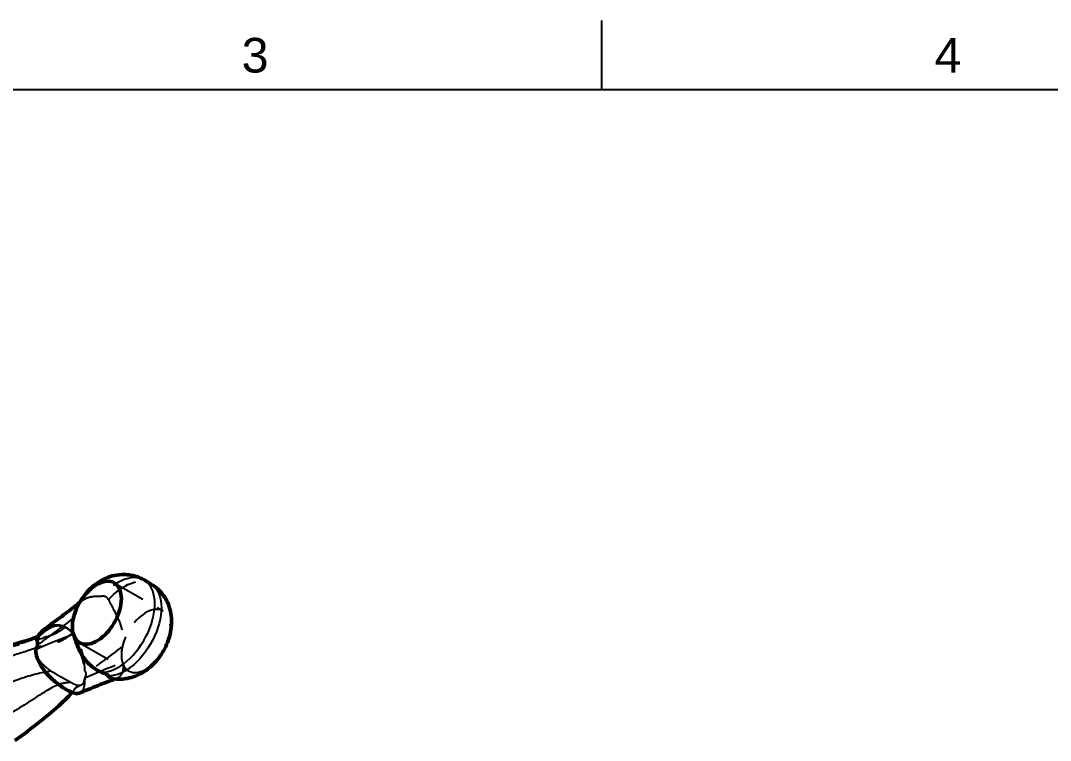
# Model space of a CAD drawing. Header units: millimetres. Extents: x 0 to 420, y 0 to 297.
# Drawn here: x 123.1 to 197.4, y 240 to 292 of the extents above; entities that cross this region are included whole.
import ezdxf
from ezdxf.enums import TextEntityAlignment as Align

# ---------------------------------------------------------------- set-up
doc = ezdxf.new("R2010")
doc.units = ezdxf.units.MM
doc.header["$LTSCALE"] = 0.75
doc.linetypes.add('HIDDEN2', pattern=[4.7625, 3.175, -1.5875])
for name, color, linetype, lineweight in [('BORDER', 7, 'Continuous', 25), ('Hidden', 7, 'HIDDEN2', 25), ('Hidden Narrow', 7, 'HIDDEN2', 25), ('Visible', 7, 'Continuous', 50), ('Visible Narrow', 7, 'Continuous', 25)]:
    doc.layers.add(name, color=color, linetype=linetype, lineweight=lineweight)
doc.styles.add('FusionTitle', font='arial.ttf')

# ---------------------------------------------------------------- blocks, each defined once
blk = doc.blocks.new('ISO_A3_SHEET')
at = {"layer": 'BORDER'}
for p, q in [((165, 292), (165, 287)), ((410, 287), (20, 287))]:
    blk.add_line(p, q, dxfattribs=at)
at = {"layer": 'BORDER', "style": 'FusionTitle'}
for s, p in [('3', (140, 289.5)), ('4', (190, 289.5))]:
    blk.add_text(s, height=2.5, dxfattribs=at).set_placement(p, align=Align.MIDDLE)

msp = doc.modelspace()

# ---------------------------------------------------------------- linework, layer by layer
at = {"layer": 'Hidden', "extrusion": (-2e-16, -0.817547, 0.575862)}
for p, q in [((129.8283, 251.4089), (133.3638, 249.3729)), ((127.3331, 247.076), (130.8687, 245.04))]:
    msp.add_line(p, q, dxfattribs=at)
at = {"layer": 'Hidden'}
for start_param, end_param in [(2.6423237, 8.3493832), (2.0661979, 2.6423237)]:
    msp.add_ellipse((132.1162, 247.2065), major_axis=(1.2476, 2.1665), ratio=0.5780931, start_param=start_param, end_param=end_param, dxfattribs=at)
for points, knots in [([(127.1132, 249.5679), (127.1177, 249.5779), (127.1223, 249.5878), (127.2157, 249.786), (127.3231, 249.941), (127.6214, 250.2134), (127.8185, 250.3134), (128.1845, 250.4073), (128.3248, 250.428), (128.6249, 250.4497), (128.783, 250.4503), (128.9485, 250.4461)], [1.9014132, 1.9014132, 1.9014132, 1.9014132, 1.9185858, 1.9185858, 2.2477321, 2.2477321, 2.6383277, 2.6383277, 2.8545877, 2.8545877, 3.0713431, 3.0713431, 3.0713431, 3.0713431]), ([(129.2442, 250.3759), (129.2423, 250.3769), (129.2405, 250.378), (129.1818, 250.4105), (129.118, 250.4287), (129.0198, 250.4423), (128.9862, 250.4451), (128.9485, 250.4461)], [6.74527554, 6.74527554, 6.74527554, 6.74527554, 6.7527474, 6.7527474, 6.97738334, 6.97738334, 7.07716623, 7.07716623, 7.07716623, 7.07716623]), ([(129.4221, 250.1733), (129.4473, 250.1202), (129.4745, 250.0658), (129.627, 249.7692), (129.7808, 249.4963), (130.089, 248.872), (130.2318, 248.5459), (130.4308, 247.8898), (130.4919, 247.5599), (130.4721, 247.1394), (130.4651, 247.0652), (130.4488, 246.9523), (130.4422, 246.9132), (130.4304, 246.8531), (130.426, 246.8321), (130.4213, 246.8111)], [0, 0, 0, 0, 0.0914042, 0.0914042, 0.4862153, 0.4862153, 0.880909, 0.880909, 1.2537767, 1.2537767, 1.3345918, 1.3345918, 1.3778721, 1.3778721, 1.4014268, 1.4014268, 1.4014268, 1.4014268]), ([(124.2381, 247.289), (124.2804, 247.3659), (124.3363, 247.4452), (124.61, 247.758), (124.8747, 247.9419), (125.2769, 248.1979), (125.4192, 248.2511), (125.5962, 248.2998), (125.6757, 248.3109), (125.9492, 248.3141), (126.141, 248.2639), (126.2962, 248.1896)], [-0.63246291, -0.63246291, -0.63246291, -0.63246291, -0.59820427, -0.59820427, -0.50363963, -0.50363963, -0.37030983, -0.37030983, -0.256741, -0.256741, 0, 0, 0, 0]), ([(124.8213, 248.0881), (124.9142, 248.1544), (125.0141, 248.2106), (125.3156, 248.3388), (125.53, 248.3819), (125.9228, 248.3667), (126.0976, 248.3262), (126.4025, 248.1857), (126.5318, 248.0991), (126.8488, 247.8133), (127.0137, 247.5834), (127.3081, 247.0187), (127.427, 246.6754), (127.5893, 246.0234), (127.641, 245.7168), (127.6837, 245.2935), (127.6923, 245.167), (127.6964, 245.0455)], [-2.5528608, -2.5528608, -2.5528608, -2.5528608, -2.3711391, -2.3711391, -2.0303632, -2.0303632, -1.7542864, -1.7542864, -1.5274752, -1.5274752, -1.1547795, -1.1547795, -0.721188, -0.721188, -0.3480643, -0.3480643, -0.1825148, -0.1825148, -0.1825148, -0.1825148]), ([(126.2962, 248.1896), (126.3926, 248.1436), (126.4848, 248.0835), (126.664, 247.9285), (126.7355, 247.8431), (126.7932, 247.7645)], [-0.24674955, -0.24674955, -0.24674955, -0.24674955, -0.12906073, -0.12906073, 0, 0, 0, 0]), ([(123.7509, 247.3031), (123.7869, 247.3136), (123.8215, 247.3238), (123.9109, 247.3503), (123.9633, 247.3663), (123.9997, 247.3778), (124.0057, 247.3797), (124.0057, 247.3797), (124.0057, 247.3797), (124.0047, 247.3794), (123.9966, 247.3767), (123.9702, 247.3679), (123.9534, 247.3621), (123.911, 247.3476), (123.8842, 247.3383), (123.8219, 247.3168), (123.7849, 247.304), (123.7057, 247.2769), (123.6625, 247.2622), (123.5679, 247.2304), (123.5161, 247.2133), (123.4254, 247.1837), (123.3865, 247.1711), (123.3186, 247.1493), (123.2893, 247.14), (123.2493, 247.1273), (123.2376, 247.1235), (123.2144, 247.1162), (123.2029, 247.1125), (123.1866, 247.1074), (123.1809, 247.1055), (123.1687, 247.1017), (123.1633, 247.0999), (123.1583, 247.0984), (123.1574, 247.0981), (123.1574, 247.0981)], [3.3967366, 3.3967366, 3.3967366, 3.3967366, 3.46079841, 3.46079841, 3.57133059, 3.57133059, 3.61419377, 3.61419377, 3.61735913, 3.61735913, 3.66331707, 3.66331707, 3.70295594, 3.70295594, 3.7476995, 3.7476995, 3.79825236, 3.79825236, 3.85251305, 3.85251305, 3.9180404, 3.9180404, 3.96702836, 3.96702836, 4.00385438, 4.00385438, 4.0194143, 4.0194143, 4.03589764, 4.03589764, 4.04609434, 4.04609434, 4.06135533, 4.06135533, 4.07189747, 4.07189747, 4.07189747, 4.07189747]), ([(125.2488, 245.0453), (125.138, 245.1217), (125.0251, 245.2068), (124.8095, 245.3906), (124.7031, 245.4916), (124.5296, 245.6887), (124.4583, 245.7824), (124.3285, 246.0003), (124.2775, 246.1214), (124.2038, 246.3748), (124.1793, 246.4718), (124.1634, 246.5441)], [-0.94717673, -0.94717673, -0.94717673, -0.94717673, -0.71434539, -0.71434539, -0.49100826, -0.49100826, -0.31243904, -0.31243904, -0.09865394, -0.09865394, -0.00053175, -0.00053175, -0.00053175, -0.00053175]), ([(130.4213, 245.6498), (130.4259, 245.6344), (130.4303, 245.619), (130.442, 245.5753), (130.4486, 245.5469), (130.4648, 245.4663), (130.4719, 245.4144), (130.4831, 245.2556), (130.4749, 245.1524), (130.4165, 244.8981), (130.3443, 244.7633), (130.1394, 244.5446), (130.0016, 244.4788), (129.8272, 244.4707), (129.7949, 244.4723), (129.7628, 244.4769)], [1.5439085, 1.5439085, 1.5439085, 1.5439085, 1.5715538, 1.5715538, 1.6228798, 1.6228798, 1.7182651, 1.7182651, 1.9185858, 1.9185858, 2.2477321, 2.2477321, 2.6383277, 2.6383277, 2.7270522, 2.7270522, 2.7270522, 2.7270522]), ([(126.6594, 244.2179), (126.3998, 244.3577), (126.1957, 244.4707), (125.8802, 244.6555), (125.8057, 244.6996), (125.5761, 244.8356), (125.4132, 244.9318), (125.2488, 245.0453)], [-0.8325343, -0.8325343, -0.8325343, -0.8325343, -0.40683515, -0.40683515, -0.27325079, -0.27325079, 0, 0, 0, 0]), ([(127.6983, 244.5304), (127.6886, 244.479), (127.6746, 244.4242), (127.6441, 244.3154), (127.628, 244.2607), (127.5821, 244.1261), (127.5545, 244.0776), (127.4534, 243.9971), (127.3422, 243.9839), (127.2463, 243.9732), (127.1893, 243.9754), (126.9923, 244.0398), (126.8245, 244.129), (126.6594, 244.2179)], [-0.87309179, -0.87309179, -0.87309179, -0.87309179, -0.80716443, -0.80716443, -0.75025921, -0.75025921, -0.64121217, -0.64121217, -0.47821079, -0.47821079, -0.2831277, -0.2831277, 0, 0, 0, 0]), ([(127.6983, 244.5304), (127.7, 244.4534), (127.6994, 244.3796), (127.6872, 244.0703), (127.653, 243.8758), (127.5363, 243.586), (127.4547, 243.4903), (127.3455, 243.4427)], [-3.31305617, -3.31305617, -3.31305617, -3.31305617, -3.19836702, -3.19836702, -2.80880801, -2.80880801, -2.42522319, -2.42522319, -2.42522319, -2.42522319]), ([(127.4702, 244.0188), (127.3511, 243.9645), (127.2418, 243.9087), (127.1057, 243.832), (127.0632, 243.8063), (126.9927, 243.7606), (126.9624, 243.7387), (126.9451, 243.7253), (126.9429, 243.7234), (126.9429, 243.7234), (126.9436, 243.724), (126.9468, 243.7268), (126.9495, 243.7292), (126.9592, 243.7379), (126.9678, 243.7458), (126.9873, 243.7642), (126.9977, 243.7741), (127.021, 243.7964), (127.0342, 243.8092), (127.057, 243.8309), (127.0663, 243.8399), (127.0891, 243.8614), (127.1027, 243.8741), (127.1261, 243.8959), (127.1364, 243.9054), (127.159, 243.9265), (127.1708, 243.9376), (127.1867, 243.9527), (127.1919, 243.9577), (127.1961, 243.9618), (127.1969, 243.9626), (127.1969, 243.9626), (127.1968, 243.9625), (127.1956, 243.9613), (127.193, 243.9586), (127.1843, 243.9496), (127.1773, 243.9422), (127.1561, 243.9195), (127.1403, 243.9021), (127.0907, 243.8468), (127.0541, 243.8049), (126.942, 243.6746), (126.8637, 243.5816), (126.7855, 243.4912)], [0, 0, 0, 0, 0.18033303, 0.18033303, 0.27382559, 0.27382559, 0.36286405, 0.36286405, 0.3886325, 0.3886325, 0.40370681, 0.40370681, 0.42058807, 0.42058807, 0.44566304, 0.44566304, 0.4667018, 0.4667018, 0.49000829, 0.49000829, 0.50585086, 0.50585086, 0.52810489, 0.52810489, 0.54667719, 0.54667719, 0.57247936, 0.57247936, 0.59380143, 0.59380143, 0.6066129, 0.6066129, 0.61192441, 0.61192441, 0.63246571, 0.63246571, 0.66146231, 0.66146231, 0.70986792, 0.70986792, 0.80543312, 0.80543312, 0.99702279, 0.99702279, 0.99702279, 0.99702279])]:
    msp.add_open_spline(points, degree=3, knots=knots, dxfattribs=at)
at = {"layer": 'Hidden', "extrusion": (-2.11878e-09, 2.68804e-09, -1)}
msp.add_open_spline([(127.3086, 249.9508), (127.3809, 250.0076), (127.4532, 250.0645), (127.5254, 250.1216)], degree=3, dxfattribs=at)
at = {"layer": 'Hidden', "extrusion": (1.29558e-11, 1.13816e-11, -1)}
msp.add_open_spline([(129.4221, 250.1733), (129.4106, 250.1977), (129.3977, 250.2212), (129.3448, 250.3013), (129.299, 250.3443), (129.2442, 250.3759)], degree=3, knots=[6.44330528, 6.44330528, 6.44330528, 6.44330528, 6.52608123, 6.52608123, 6.74527554, 6.74527554, 6.74527554, 6.74527554], dxfattribs=at)
at = {"layer": 'Hidden', "extrusion": (2.36583e-11, -3.50341e-11, -1)}
msp.add_open_spline([(124.3668, 247.5842), (124.4943, 247.6576), (124.6222, 247.7437), (124.748, 247.8416)], degree=3, dxfattribs=at)
at = {"layer": 'Hidden', "extrusion": (1.2014e-12, 5.664e-13, -1)}
msp.add_open_spline([(126.7932, 247.7645), (126.9248, 247.5848), (127.081, 247.3045), (127.343, 246.5981), (127.46, 246.2039), (127.6226, 245.5014), (127.6704, 245.2466), (127.6964, 245.0455)], degree=3, knots=[-1.1115026, -1.1115026, -1.1115026, -1.1115026, -0.6432495, -0.6432495, -0.2793858, -0.2793858, -0.0306262, -0.0306262, -0.0306262, -0.0306262], dxfattribs=at)
at = {"layer": 'Hidden', "extrusion": (-1.28424e-11, -7.9721e-12, -1)}
msp.add_open_spline([(127.6964, 245.0455), (127.717, 245.0206), (127.7338, 244.996), (127.7656, 244.9342), (127.7774, 244.8955), (127.7818, 244.8509)], degree=3, knots=[-0.3024686, -0.3024686, -0.3024686, -0.3024686, -0.24502975, -0.24502975, -0.16398315, -0.16398315, -0.16398315, -0.16398315], dxfattribs=at)
at = {"layer": 'Hidden', "extrusion": (2.00707e-07, -9.71183e-08, -1)}
msp.add_open_spline([(127.6997, 244.5334), (127.6993, 244.5324), (127.6988, 244.5314), (127.6983, 244.5304)], degree=3, dxfattribs=at)
at = {"layer": 'Hidden', "extrusion": (-2.19713e-11, 5.6814e-12, -1)}
msp.add_open_spline([(127.7818, 244.8509), (127.7821, 244.8481), (127.7824, 244.8452), (127.7839, 244.821), (127.7824, 244.7981), (127.775, 244.7475), (127.7685, 244.7192), (127.749, 244.6515), (127.7338, 244.6097), (127.711, 244.5573), (127.7054, 244.5452), (127.6997, 244.5334)], degree=3, knots=[-0.17772094, -0.17772094, -0.17772094, -0.17772094, -0.17422199, -0.17422199, -0.14873778, -0.14873778, -0.11977367, -0.11977367, -0.07829683, -0.07829683, -0.06524762, -0.06524762, -0.06524762, -0.06524762], dxfattribs=at)
at = {"layer": 'Hidden', "extrusion": (8.32417e-10, -2.29934e-09, 1)}
msp.add_open_spline([(130.0115, 244.5025), (129.9729, 244.4887), (129.9344, 244.4748), (129.8958, 244.4608)], degree=3, dxfattribs=at)
at = {"layer": 'Hidden Narrow'}
msp.add_ellipse((130.1116, 248.3608), major_axis=(1.8714, 3.2497), ratio=0.5780931, start_param=0, end_param=1.2375729, dxfattribs=at)
at = {"layer": 'Hidden Narrow', "extrusion": (-6e-16, 4e-16, -1)}
msp.add_ellipse((130.5853, 248.0881), major_axis=(1.8714, 3.2497), ratio=0.5780931, start_param=-1.2375729, end_param=0, dxfattribs=at)
at = {"layer": 'Hidden Narrow', "extrusion": (-7e-16, 3e-16, -1)}
for centre, start_param, end_param in [((122.8664, 292.2158), 2.1843427, 2.2453881), ((122.8664, 191.544), -0.6726153, -0.609679)]:
    msp.add_ellipse(centre, major_axis=(30.8352, 53.5461), ratio=0.5780931, start_param=start_param, end_param=end_param, dxfattribs=at)
at = {"layer": 'Hidden Narrow'}
for points, knots in [([(126.2962, 248.1896), (126.0698, 248.0231), (125.6035, 247.6858), (124.5855, 247.3875), (122.801, 246.8087), (120.8943, 246.5753), (119.6145, 245.7594), (119.0781, 245.3416), (118.8036, 245.1204), (118.7073, 245.0416), (118.5049, 244.8738), (118.3988, 244.7848), (118.3128, 244.7127)], [0.0402599, 0.0402599, 0.0402599, 0.0402599, 1, 2, 3, 4, 4.5, 4.75, 4.75, 4.875, 4.875, 5, 5, 5, 5]), ([(119.6596, 243.8341), (119.717, 243.9173), (119.7907, 244.019), (119.9335, 244.2103), (120.0028, 244.3), (120.2038, 244.5508), (120.6092, 245.0228), (121.6435, 245.957), (123.3286, 246.3907), (125.0835, 247.0711), (125.9632, 247.0986), (126.5229, 247.5432), (126.7932, 247.7645)], [-5, -5, -5, -5, -4.875, -4.875, -4.75, -4.75, -4.5, -4, -3, -2, -1, -0.0643107, -0.0643107, -0.0643107, -0.0643107])]:
    msp.add_open_spline(points, degree=3, knots=knots, dxfattribs=at)
for points in [[(124.8569, 244.9733), (124.9895, 244.9987), (125.1192, 245.022), (125.2488, 245.0453)], [(126.6594, 244.2179), (126.3808, 244.1821), (126.1023, 244.1448), (125.8305, 244.0555)]]:
    msp.add_open_spline(points, degree=3, dxfattribs=at)
at = {"layer": 'Visible', "extrusion": (-2e-16, -0.817547, 0.575862)}
msp.add_line((131.983, 251.6105), (132.4567, 251.3378), dxfattribs=at)
at = {"layer": 'Visible', "extrusion": (-7e-16, 4e-16, -1)}
for start_param, end_param in [(4.2169875, 9.9240469), (3.6408616, 4.2169875)]:
    msp.add_ellipse((128.5807, 249.2424), major_axis=(1.2476, 2.1665), ratio=0.5780931, start_param=start_param, end_param=end_param, dxfattribs=at)
at = {"layer": 'Visible'}
for points, knots in [([(127.1132, 249.5679), (127.2428, 249.854), (127.3995, 250.1237), (127.7687, 250.6326), (127.9808, 250.872), (128.481, 251.3133), (128.7687, 251.517), (129.4682, 251.8482), (129.8851, 251.9795), (130.7143, 252.0137), (131.0848, 251.9719), (131.6324, 251.7891), (131.8127, 251.7086), (131.983, 251.6105)], [0.6164606, 0.6164606, 0.6164606, 0.6164606, 0.9640206, 0.9640206, 1.3115807, 1.3115807, 1.6591407, 1.6591407, 2.0038635, 2.0038635, 2.2374549, 2.2374549, 2.3542608, 2.3542608, 2.3542608, 2.3542608]), ([(129.7628, 244.4769), (130.0843, 244.4307), (130.3908, 244.4404), (131.0082, 244.5364), (131.3049, 244.638), (131.9135, 244.9233), (132.1994, 245.1236), (132.7658, 245.6177), (133.0234, 245.9242), (133.4675, 246.603), (133.6486, 246.9779), (133.9041, 247.7889), (133.9836, 248.2241), (133.9541, 249.1118), (133.8799, 249.5503), (133.5222, 250.3185), (133.3119, 250.6343), (132.8586, 251.071), (132.6654, 251.2176), (132.4567, 251.3378)], [1.0141219, 1.0141219, 1.0141219, 1.0141219, 1.2220247, 1.2220247, 1.4784968, 1.4784968, 1.8218141, 1.8218141, 2.2599328, 2.2599328, 2.722864, 2.722864, 3.1792103, 3.1792103, 3.5430171, 3.5430171, 3.7857599, 3.7857599, 3.9289245, 3.9289245, 3.9289245, 3.9289245]), ([(126.8858, 248.8471), (126.8904, 248.8678), (126.8951, 248.8883), (126.9089, 248.9468), (126.9181, 248.9842), (126.9455, 249.09), (126.9643, 249.1568), (127.0228, 249.3461), (127.065, 249.4615), (127.1132, 249.5679)], [1.5439085, 1.5439085, 1.5439085, 1.5439085, 1.5715538, 1.5715538, 1.62287984, 1.62287984, 1.71826512, 1.71826512, 1.90141318, 1.90141318, 1.90141318, 1.90141318]), ([(124.2381, 247.289), (124.2918, 247.4579), (124.3727, 247.6134), (124.5734, 247.8811), (124.6904, 247.9946), (124.8213, 248.0881)], [-3.08087879, -3.08087879, -3.08087879, -3.08087879, -2.80887726, -2.80887726, -2.55286079, -2.55286079, -2.55286079, -2.55286079]), ([(128.9485, 244.9359), (128.8783, 244.9631), (128.8094, 244.9935), (128.4501, 245.1711), (128.1764, 245.3749), (127.687, 245.8949), (127.4913, 246.1904), (127.1892, 246.7872), (127.0784, 247.0885), (126.965, 247.4323), (126.946, 247.4914), (126.9184, 247.5791), (126.9091, 247.6091), (126.8953, 247.6544), (126.8905, 247.6702), (126.8858, 247.6857)], [0, 0, 0, 0, 0.0914042, 0.0914042, 0.4862153, 0.4862153, 0.880909, 0.880909, 1.2537767, 1.2537767, 1.3345918, 1.3345918, 1.3778721, 1.3778721, 1.4014268, 1.4014268, 1.4014268, 1.4014268]), ([(117.4895, 245.3313), (117.7253, 245.4149), (117.9631, 245.4984), (118.4673, 245.6733), (118.7379, 245.7657), (119.1126, 245.895), (119.2178, 245.9314), (119.4061, 245.9977), (119.488, 246.0269), (119.6557, 246.0879), (119.7405, 246.1193), (119.9414, 246.1935), (120.0591, 246.2371), (120.3262, 246.3329), (120.4751, 246.3838), (120.7747, 246.4797), (120.9255, 246.5238), (121.2564, 246.6148), (121.4296, 246.6573), (121.7027, 246.7253), (121.7675, 246.7421), (121.8782, 246.7731), (121.9518, 246.7941), (122.1097, 246.8393), (122.1884, 246.8618), (122.4863, 246.9464), (122.7212, 247.0123), (123.1315, 247.1271), (123.3087, 247.1767), (123.5734, 247.2519), (123.6657, 247.2783), (123.7509, 247.3031)], [0, 0, 0, 0, 0.300955, 0.300955, 0.6435735, 0.6435735, 0.7773066, 0.7773066, 0.8908213, 0.8908213, 0.9984942, 0.9984942, 1.1477964, 1.1477964, 1.3479875, 1.3479875, 1.5795156, 1.5795156, 1.904453, 1.904453, 2.2515681, 2.2515681, 2.4296357, 2.4296357, 2.5732386, 2.5732386, 2.9572508, 2.9572508, 3.2448473, 3.2448473, 3.3967366, 3.3967366, 3.3967366, 3.3967366]), ([(127.3455, 243.4427), (127.3301, 243.436), (127.3141, 243.4302), (127.1937, 243.3952), (127.0669, 243.4026), (126.789, 243.4839), (126.6486, 243.5442), (126.3637, 243.6962), (126.2274, 243.7787), (125.8521, 244.031), (125.6115, 244.2173), (125.1165, 244.6665), (124.8688, 244.9356), (124.4957, 245.4663), (124.3583, 245.7234), (124.2068, 246.1728), (124.1702, 246.3612), (124.1634, 246.5441)], [-2.4252232, -2.4252232, -2.4252232, -2.4252232, -2.3710703, -2.3710703, -2.0303083, -2.0303083, -1.7542673, -1.7542673, -1.5274716, -1.5274716, -1.1547739, -1.1547739, -0.7211829, -0.7211829, -0.3480617, -0.3480617, -0.0758494, -0.0758494, -0.0758494, -0.0758494]), ([(128.9485, 244.9359), (129.04, 244.9005), (129.1138, 244.8687), (129.1997, 244.8259), (129.2227, 244.8136), (129.2442, 244.8012)], [1.98398749, 1.98398749, 1.98398749, 1.98398749, 2.20059736, 2.20059736, 2.28890807, 2.28890807, 2.28890807, 2.28890807]), ([(129.2442, 244.8012), (129.2785, 244.7815), (129.3087, 244.7616), (129.3674, 244.7175), (129.3964, 244.6915), (129.4221, 244.6632)], [2.28890807, 2.28890807, 2.28890807, 2.28890807, 2.43011372, 2.43011372, 2.59909906, 2.59909906, 2.59909906, 2.59909906]), ([(129.8958, 244.4608), (129.758, 244.411), (129.6201, 244.3602), (129.3051, 244.2423), (129.1279, 244.1746), (128.7729, 244.0363), (128.5952, 243.9656), (128.239, 243.8213), (128.0607, 243.7477), (127.7035, 243.5974), (127.5246, 243.5208), (127.3455, 243.4427)], [4.529504428, 4.529504428, 4.529504428, 4.529504428, 4.53971473, 4.53971473, 4.552784023, 4.552784023, 4.565853316, 4.565853316, 4.57892261, 4.57892261, 4.591991903, 4.591991903, 4.591991903, 4.591991903]), ([(126.7855, 243.4912), (126.7686, 243.4716), (126.7517, 243.4523), (126.4782, 243.1408), (126.2392, 242.9077), (125.5657, 242.2766), (125.0546, 241.8513), (123.8765, 240.9129), (123.3179, 240.4662), (122.6623, 240.0235)], [0.9970228, 0.9970228, 0.9970228, 0.9970228, 1.0383691, 1.0383691, 1.6685666, 1.6685666, 2.7234984, 2.7234984, 4.057877, 4.057877, 4.057877, 4.057877])]:
    msp.add_open_spline(points, degree=3, knots=knots, dxfattribs=at)
at = {"layer": 'Visible', "extrusion": (7.6629e-12, -9.9879e-12, -1)}
msp.add_open_spline([(124.8212, 248.088), (125.002, 248.2171), (125.1828, 248.3475), (125.5441, 248.6109), (125.7247, 248.7439), (126.0855, 249.0125), (126.2659, 249.1481), (126.6262, 249.4219), (126.8063, 249.56), (127.0937, 249.7828), (127.2012, 249.8666), (127.3086, 249.9508)], degree=3, knots=[1.689516204, 1.689516204, 1.689516204, 1.689516204, 1.70249367, 1.70249367, 1.715471136, 1.715471136, 1.728448602, 1.728448602, 1.741426068, 1.741426068, 1.749181611, 1.749181611, 1.749181611, 1.749181611], dxfattribs=at)
at = {"layer": 'Visible', "extrusion": (4.6732e-12, -1.1626e-11, -1)}
msp.add_open_spline([(123.1574, 247.0981), (123.1574, 247.0981), (123.1576, 247.0981), (123.159, 247.0986), (123.1616, 247.0994), (123.1707, 247.1023), (123.1782, 247.1048), (123.201, 247.1121), (123.2182, 247.1177), (123.2708, 247.1348), (123.3096, 247.1476), (123.4338, 247.1892), (123.5251, 247.2205), (123.839, 247.3338), (124.0723, 247.4267), (124.3048, 247.5493), (124.3358, 247.5664), (124.3668, 247.5842)], degree=3, knots=[4.07189747, 4.07189747, 4.07189747, 4.07189747, 4.07654784, 4.07654784, 4.09161496, 4.09161496, 4.11388935, 4.11388935, 4.1506407, 4.1506407, 4.21905067, 4.21905067, 4.36159312, 4.36159312, 4.70312933, 4.70312933, 4.7554422, 4.7554422, 4.7554422, 4.7554422], dxfattribs=at)
at = {"layer": 'Visible', "extrusion": (1.36682e-11, -3.3386e-12, -1)}
msp.add_open_spline([(124.1775, 246.5753), (124.1984, 246.6208), (124.2194, 246.6691), (124.2579, 246.7683), (124.2743, 246.8178), (124.2894, 246.8832), (124.293, 246.9027), (124.2954, 246.9216)], degree=3, knots=[-0.38079795, -0.38079795, -0.38079795, -0.38079795, -0.32999841, -0.32999841, -0.269502, -0.269502, -0.24336294, -0.24336294, -0.24336294, -0.24336294], dxfattribs=at)
at = {"layer": 'Visible', "extrusion": (-1.0401e-11, -1.6221e-12, -1)}
msp.add_open_spline([(124.2954, 246.9216), (124.3015, 246.9705), (124.3055, 247.0213), (124.3032, 247.1518), (124.2886, 247.2014), (124.2648, 247.2555), (124.2524, 247.274), (124.2381, 247.289)], degree=3, knots=[-0.25966769, -0.25966769, -0.25966769, -0.25966769, -0.21178526, -0.21178526, -0.13156033, -0.13156033, -0.07173478, -0.07173478, -0.07173478, -0.07173478], dxfattribs=at)
at = {"layer": 'Visible', "extrusion": (-3.4923e-09, 1.59026e-09, 1)}
msp.add_open_spline([(124.1634, 246.5441), (124.1681, 246.5546), (124.1728, 246.565), (124.1775, 246.5753)], degree=3, dxfattribs=at)
at = {"layer": 'Visible', "extrusion": (5.6023e-12, 1.02463e-11, -1)}
msp.add_open_spline([(129.7628, 244.4769), (129.7167, 244.4835), (129.6711, 244.4964), (129.5518, 244.5479), (129.4814, 244.5978), (129.4221, 244.6632)], degree=3, knots=[2.72705219, 2.72705219, 2.72705219, 2.72705219, 2.85458766, 2.85458766, 3.07134306, 3.07134306, 3.07134306, 3.07134306], dxfattribs=at)
at = {"layer": 'Visible Narrow'}
for centre, major_axis, start_param, end_param in [((130.1116, 248.3608), (1.8714, 3.2497), 3.4709487, 6.2831853), ((119.3309, 294.2517), (30.8352, 53.5461), 4.0389277, 4.0988426), ((119.3309, 193.5799), (30.8352, 53.5461), 0.609679, 0.6723084)]:
    msp.add_ellipse(centre, major_axis=major_axis, ratio=0.5780931, start_param=start_param, end_param=end_param, dxfattribs=at)
at = {"layer": 'Visible Narrow', "extrusion": (-5e-16, 2e-16, -1)}
msp.add_ellipse((130.5853, 248.0881), major_axis=(1.8714, 3.2497), ratio=0.5780931, start_param=0, end_param=2.8122366, dxfattribs=at)
at = {"layer": 'Visible Narrow'}
for points, knots in [([(118.1703, 242.788), (118.2321, 242.8148), (118.2941, 242.8413), (118.4183, 242.8933), (118.4805, 242.9189), (118.6681, 242.9946), (119.0462, 243.1413), (119.9593, 243.4566), (121.4116, 243.8581), (123.2457, 244.5798), (124.1943, 244.8401), (124.6876, 244.941), (124.8569, 244.9733)], [-5, -5, -5, -5, -4.875, -4.875, -4.75, -4.75, -4.5, -4, -3, -2, -1, -0.4550387, -0.4550387, -0.4550387, -0.4550387]), ([(125.8305, 244.0555), (125.8165, 244.0509), (125.5091, 243.9467), (124.9257, 243.6059), (123.6569, 242.7827), (122.5852, 242.0878), (121.6776, 241.657), (121.2553, 241.4742), (121.0386, 241.3822), (120.9654, 241.3515), (120.8172, 241.2897), (120.7422, 241.2586), (120.6663, 241.2273)], [0.9524718, 0.9524718, 0.9524718, 0.9524718, 1, 2, 3, 4, 4.5, 4.75, 4.75, 4.875, 4.875, 5, 5, 5, 5])]:
    msp.add_open_spline(points, degree=3, knots=knots, dxfattribs=at)

# ---------------------------------------------------------------- block references
at = {"layer": 'BORDER'}
msp.add_blockref('ISO_A3_SHEET', (0, 0), dxfattribs=at)

doc.saveas('drawing.dxf')
